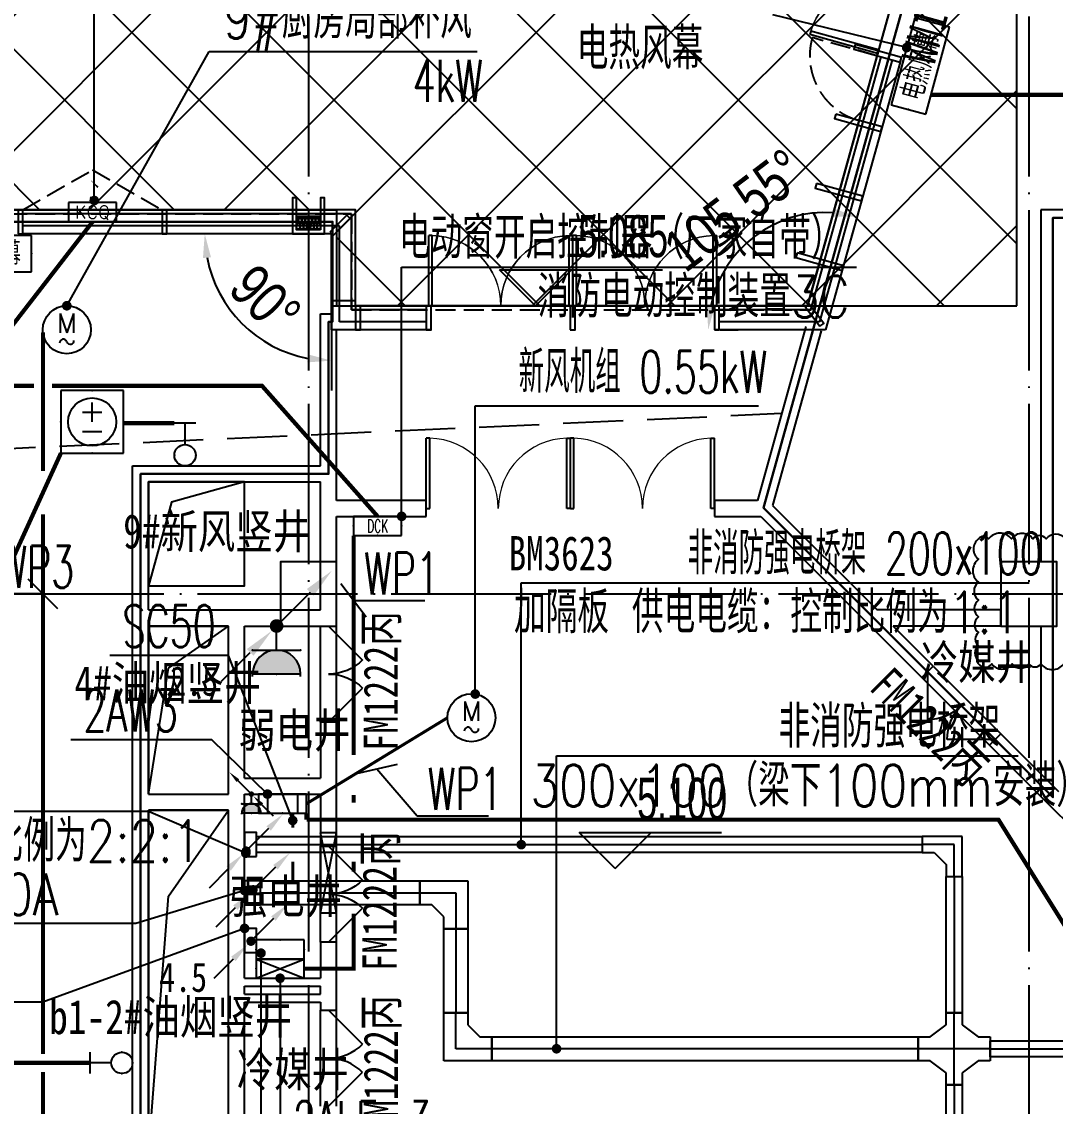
# Model space of a CAD drawing. Extents: x -233336 to 840473, y -28113 to 330904.
# Drawn here: x 82815 to 95729, y 99400 to 112949 of the extents above; entities that cross this region are included whole.
import ezdxf
from ezdxf.enums import TextEntityAlignment as Align
from ezdxf.xclip import XClip

# ---------------------------------------------------------------- set-up
doc = ezdxf.new("R2010")
doc.units = 0
doc.header["$LTSCALE"] = 1000
doc.header["$XCLIPFRAME"] = 2
for name, pattern in [('104-14# 核心筒$0$DOTE', [2.42, 2, -0.2, 0.02, -0.2]), ('14#楼幕墙$0$DASH', [0.35, 0.25, -0.1]), ('DASH', [0.35, 0.25, -0.1]), ('X-104 14#平面$0$$0$DASH', [0.35, 0.25, -0.1]), ('X-104 14#平面$0$109 3#平面$0$DASH', [0.35, 0.25, -0.1])]:
    doc.linetypes.add(name, pattern=pattern)
doc.layers.get('0').update_dxf_attribs({"linetype": 'CONTINUOUS'})
doc.layers.get('Defpoints').update_dxf_attribs({"linetype": 'CONTINUOUS'})
for name, color, linetype in [('104-14# 核心筒$0$A_AXIS-轴线', 8, '104-14# 核心筒$0$DOTE'), ('104-14# 核心筒$0$A_STR-砌块墙', 7, 'CONTINUOUS'), ('104-14# 核心筒$0$A_STR-砼柱', 8, 'CONTINUOUS'), ('14#楼幕墙$0$02-TEXT_门窗', 9, 'CONTINUOUS'), ('14#楼幕墙$0$A-C_玻璃幕墙', 8, 'CONTINUOUS'), ('14#楼幕墙$0$A-C_窗', 8, 'CONTINUOUS'), ('14#楼幕墙$0$A-C_门', 8, 'CONTINUOUS'), ('CABLETRAY', 130, 'CONTINUOUS'), ('CABLETRAY_DIM', 80, 'CONTINUOUS'), ('CABLETRAY_DOTE', 160, 'CONTINUOUS'), ('DIM-动力', 80, 'CONTINUOUS'), ('DIM-插座', 80, 'CONTINUOUS'), ('DIM-箱柜', 80, 'CONTINUOUS'), ('EQUIP-动力', 80, 'CONTINUOUS'), ('EQUIP-插座', 80, 'CONTINUOUS'), ('EQUIP-照明', 80, 'CONTINUOUS'), ('EQUIP-箱柜', 80, 'CONTINUOUS'), ('LWIRE', 80, 'CONTINUOUS'), ('TEL_LEAD', 80, 'CONTINUOUS'), ('WIRE-动力', 50, 'CONTINUOUS'), ('WIRE-动力控制', 160, 'DASH'), ('WIRE-插座', 160, 'CONTINUOUS'), ('X-104 14#平面$0$01-标注_尺寸', 8, 'CONTINUOUS'), ('X-104 14#平面$0$01-标注_标高', 8, 'CONTINUOUS'), ('X-104 14#平面$0$02-TEXT_标注', 9, 'CONTINUOUS'), ('X-104 14#平面$0$02-TEXT_门窗', 9, 'CONTINUOUS'), ('X-104 14#平面$0$A-C_玻璃幕墙', 8, 'CONTINUOUS'), ('X-104 14#平面$0$A-C_门', 8, 'CONTINUOUS'), ('X-104 14#平面$0$A-SUR_吊顶', 8, 'CONTINUOUS'), ('X-104 14#平面$0$A-TECH_电气', 8, 'CONTINUOUS'), ('X-104 14#平面$0$A-TECH_结构', 8, 'CONTINUOUS'), ('X-104 14#平面$0$A_STR-砌块墙', 7, 'CONTINUOUS'), ('X-104 14#平面$0$DOOR_FIRE', 8, 'CONTINUOUS'), ('X-104 14#平面$0$DOOR_FIRE_TEXT', 7, 'CONTINUOUS'), ('X-104 14#平面$0$DUCT-新风管立管', 3, 'CONTINUOUS'), ('X-104 14#平面$0$DUCT-新风管端线', 2, 'CONTINUOUS')]:
    doc.layers.add(name, color=color, linetype=linetype)
for name, color, linetype, plot in [('104-14# 核心筒$0$DIM_MODI', 6, 'CONTINUOUS', False), ('X-104 14#平面$0$04-不打印_辅助线', 8, 'CONTINUOUS', False), ('X-104 14#平面$0$降板', 8, 'CONTINUOUS', False)]:
    doc.layers.add(name, color=color, linetype=linetype, plot=plot)
doc.layers.add('X-104 14#平面$0$000套内', color=8, linetype='CONTINUOUS', lineweight=30)
doc.styles.add('14#楼幕墙$0$_TCH_WINDOW', font='STXIHEI.TTF', dxfattribs={"width": 0.75})
doc.styles.add('_TCH_DIM', font='ROMANS2', dxfattribs={"width": 0.8, "bigfont": 'HZDF2'})
doc.styles.add('_TCH_LABEL', font='COMPLEX', dxfattribs={"bigfont": 'GBCBIG'})
doc.styles.add('_TEL_DIM', font='ROMANS2', dxfattribs={"width": 0.8, "height": 3.5, "bigfont": 'HZDF2'})
doc.styles.get("Standard").update_dxf_attribs({"font": 'GBENOR', "bigfont": 'GBCBIG'})
doc.styles.add('X-104 14#平面$0$_TCH_DIM', font='ros.shx', dxfattribs={"width": 0.8, "bigfont": 'jd.shx'})
doc.styles.add('X-104 14#平面$0$_TCH_DIM_T3', font='ros.shx', dxfattribs={"width": 0.8, "bigfont": 'jd.shx'})
doc.styles.add('X-104 14#平面$0$_TCH_SPACE', font='STXIHEI.TTF', dxfattribs={"width": 0.8, "height": 5})
doc.styles.add('X-104 14#平面$0$_TCH_WINDOW', font='STXIHEI.TTF', dxfattribs={"width": 0.75, "height": 3.5})
doc.styles.add('X-104 14#平面$0$Standard', font='STXIHEI.TTF', dxfattribs={"width": 0.8})
doc.dimstyles.new('X-104 14#平面$0$_TCH_ARROW&&150', dxfattribs={"dimtxt": 525, "dimasz": 300, "dimexe": 375, "dimexo": 450, "dimgap": 150, "dimtad": 1, "dimdec": 0, "dimzin": 0, "dimdsep": 46, "dimtxsty": 'X-104 14#平面$0$_TCH_DIM_T3', "dimcen": 0.09, "dimclrt": 7, "dimazin": 2, "dimtfac": 1, "dimtdec": 0, "dimtix": 1, "dimtmove": 2, "dimatfit": 3, "dimfxl": 0, "dimtolj": 1, "dimtzin": 0, "dimarcsym": 0})

# ---------------------------------------------------------------- blocks, each defined once
blk = doc.blocks.new('$equip$00001428')
for p, q in [((0.75, 0.6), (-0.75, 0.6)), ((-0.75, 0.6), (-0.75, 0)), ((-0.469, 0.6), (-0.469, 0)), ((0.469, 0.6), (0.469, 0)), ((0.75, 0), (0.75, 0.6)), ((-0.75, 0), (0.75, 0))]:
    blk.add_line(p, q)
for p in [(0, 0.6), (-0.75, 0.3), (0, 0), (0.75, 0.3)]:
    blk.add_point(p)
at = {"style": '_TCH_LABEL', "flags": 9}
blk.add_attdef('A', (0, 0), '', height=0.00002, dxfattribs=at)
blk = doc.blocks.new('$equip$00001424')
for p, q in [((-0.75, 0), (0.75, 0.6)), ((-0.75, 0.6), (0.75, 0)), ((0.75, 0.6), (-0.75, 0.6)), ((-0.75, 0.6), (-0.75, 0)), ((0.75, 0), (0.75, 0.6)), ((-0.75, 0), (0.75, 0))]:
    blk.add_line(p, q)
for p in [(0, 0.6), (-0.75, 0.3), (0, 0), (0.75, 0.3)]:
    blk.add_point(p)
at = {"style": '_TCH_LABEL', "flags": 9}
blk.add_attdef('A', (0, 0), '', height=0.00002, dxfattribs=at)
blk = doc.blocks.new('$equip$00001413')
for p, q in [((0.75, 0.6), (-0.75, 0.6)), ((-0.75, 0.6), (-0.75, 0)), ((0.75, 0), (0.75, 0.6)), ((-0.75, 0), (0.75, 0))]:
    blk.add_line(p, q)
for p in [(0, 0.6), (-0.75, 0.3), (0, 0), (0.75, 0.3)]:
    blk.add_point(p)
at = {"style": '_TCH_LABEL', "flags": 9}
blk.add_attdef('A', (0, 0), '', height=0.00002, dxfattribs=at)
blk = doc.blocks.new('$TelecSys$00000081')
for p, q in [((0.104, 0.104), (0.104, 0.104)), ((-0.104, -0.104), (-0.104, -0.104)), ((-1.15, -1.15), (-0.55, -0.55))]:
    blk.add_line(p, q)
at = {"const_width": 0.142}
blk.add_lwpolyline([(0.071, 0, 1), (-0.071, 0, 1)], format="xyb", close=True, dxfattribs=at)
blk.add_solid([(-0.62, -0.48), (-0.48, -0.62), (-0.1, -0.1)])
at = {"width": 0.8, "flags": 9}
blk.add_attdef('A', (0, 0), '', height=0.00002, rotation=180, dxfattribs=at)
blk = doc.blocks.new('$TelecSys$00000079')
for p, q in [((0.7, 0.7), (0, 0)), ((0.104, 0.104), (0.104, 0.104)), ((-0.104, -0.104), (-0.104, -0.104))]:
    blk.add_line(p, q)
at = {"const_width": 0.142}
blk.add_lwpolyline([(-0.071, 0, 1), (0.071, 0, 1)], format="xyb", close=True, dxfattribs=at)
blk.add_solid([(0.63, 0.77), (0.77, 0.63), (1.15, 1.15)])
at = {"width": 0.8, "flags": 9}
blk.add_attdef('A', (0, 0), '', height=0.00002, dxfattribs=at)
blk = doc.blocks.new('$equip$00001811')
blk.add_circle((0, 0), 0.5)
for centre, radius, start, end in [((-0.073, -0.273), 0.0768, 17.2272, 184.2164), ((0.073, -0.227), 0.0769, 197.2591, 5.1179)]:
    blk.add_arc(centre, radius, start, end)
at = {"color": 7, "style": '_TEL_DIM'}
blk.add_attdef('$TEXT$', text='', height=0.4, dxfattribs=at).set_placement((0.001, 0.137), align=Align.MIDDLE_CENTER)
at = {"color": 7, "style": '_TEL_DIM', "flags": 1}
blk.add_attdef('A', text='', height=0.00002, dxfattribs=at).set_placement((0, 0), align=Align.MIDDLE_CENTER)
blk = doc.blocks.new('$equip$00001816')
for p, q in [((0.75, 0.6), (-0.75, 0.6)), ((-0.75, 0.6), (-0.75, 0)), ((0.75, 0), (0.75, 0.6)), ((-0.75, 0), (0.75, 0))]:
    blk.add_line(p, q)
for p in [(0, 0.6), (-0.75, 0.3), (0.75, 0.3), (0, 0)]:
    blk.add_point(p)
at = {"color": 7, "style": '_TEL_DIM'}
blk.add_attdef('$TEXT$', text='', height=0.4, dxfattribs=at).set_placement((0, 0.3), align=Align.MIDDLE_CENTER)
at = {"color": 7, "style": '_TEL_DIM', "flags": 1}
blk.add_attdef('A', text='', height=0.00002, dxfattribs=at).set_placement((0, 0), align=Align.MIDDLE_CENTER)
blk = doc.blocks.new('14#楼幕墙$0$A$C103B1A8E')
blk.add_lwpolyline([(0, 0), (60, 0), (60, 600), (0, 600)], close=True)
blk = doc.blocks.new('14#楼幕墙$0$A$C678332E3')
blk.add_lwpolyline([(0, 0), (60, 0), (60, 300), (0, 300)], close=True)
blk = doc.blocks.new('14#楼幕墙$0$$LinePat$岩棉板')
at = {"color": 0}
for p, q in [((0, -17), (12, -67)), ((12, -67), (24, -17))]:
    blk.add_line(p, q, dxfattribs=at)
for centre, start, end in [((12, -17), 0, 180), ((0, -67), 270, 0), ((24, -67), 180, 270)]:
    blk.add_arc(centre, 12, start, end, dxfattribs=at)
at = {"layer": 'Defpoints'}
blk.add_point((0, 0.1), dxfattribs=at)
at = {"layer": 'Defpoints', "color": 0}
blk.add_point((24, -84), dxfattribs=at)
blk = doc.blocks.new('*U155')
blk.add_lwpolyline([(300, 0), (0, 0), (0, 150), (300, 150)], close=True)
at = {"color": 8, "xscale": -1.785714284225998, "yscale": 1.782568518697715, "zscale": 1.782568518697715, "rotation": 180}
for p in [(0, 0), (43, 0), (86, 0), (129, 0), (171, 0), (214, 0), (257, 0)]:
    blk.add_blockref('14#楼幕墙$0$$LinePat$岩棉板', p, dxfattribs=at)
blk = doc.blocks.new('14#楼幕墙$0$A$C07E80D9E')
blk.add_lwpolyline([(-350, -50), (-50, -50), (-50, -450), (0, -450), (0, 0), (-400, 0), (-400, -450), (-350, -450)], close=True)
for points in [[(-50, -200), (-350, -200)], [(-50, -220), (-350, -220)]]:
    blk.add_lwpolyline(points)
at = {"layer": '14#楼幕墙$0$A-C_玻璃幕墙', "rotation": 180}
blk.add_blockref('*U155', (-50, -50), dxfattribs=at)
blk = doc.blocks.new('14#楼幕墙$0$A$C09283E46')
for name, p, rotation in [('14#楼幕墙$0$A$C103B1A8E', (53726, 22450), 251.9518973648937), ('14#楼幕墙$0$A$C103B1A8E', (53447, 21594), 251.9518973648937), ('14#楼幕墙$0$A$C678332E3', (43175, 20546), 357.5000000000006), ('14#楼幕墙$0$A$C678332E3', (44973, 20467), 357.5000000000006), ('14#楼幕墙$0$A$C07E80D9E', (46602, 20396), 177.5000000000001), ('14#楼幕墙$0$A$C103B1A8E', (53168, 20738), 251.9518973648937), ('14#楼幕墙$0$A$C678332E3', (47068, 20397), 312.5000000000355), ('14#楼幕墙$0$A$C103B1A8E', (52889, 19882), 251.9518973648937), ('14#楼幕墙$0$A$C678332E3', (47052, 19536), 267.5000000000006), ('14#楼幕墙$0$A$C678332E3', (47336, 19163), 357.5000000000006), ('14#楼幕墙$0$A$C678332E3', (48218, 19124), 357.5000000000006), ('14#楼幕墙$0$A$C678332E3', (50016, 19046), 357.5000000000006), ('14#楼幕墙$0$A$C678332E3', (51815, 18967), 357.5000000000006), ('14#楼幕墙$0$A$C678332E3', (53134, 18953), 34.72594868254207)]:
    blk.add_blockref(name, p, dxfattribs=dict(rotation=rotation))
blk = doc.blocks.new('14#楼幕墙$0$A$C22714246')
at = {"linetype": '14#楼幕墙$0$DASH'}
blk.add_lwpolyline([(1740, 497), (870, 0), (0, 497)], dxfattribs=at)
at = {"layer": '14#楼幕墙$0$A-C_玻璃幕墙', "color": 1}
blk.add_lwpolyline([(899, 122, 0, 25, 0), (802, 217, 0, 0, 0), (900, 340, 25, 0, 0), (796, 422, 0, 0, 0)], format="xyseb", dxfattribs=at)
blk = doc.blocks.new('14#楼幕墙$0$A$C2CD63A88')
at = {"linetype": '14#楼幕墙$0$DASH'}
blk.add_lwpolyline([(0, 670), (0, -170)], dxfattribs=at)
blk.add_arc((0, 670), 840, 270, 0, dxfattribs=at)
blk = doc.blocks.new('14#楼幕墙$0$$DorLib2D$00000002')
for p, q in [((-0.5, 0), (-0.5, 0.4875)), ((-0.475, 0.4875), (-0.5, 0.4875)), ((-0.475, 0), (-0.475, 0.4875)), ((0.475, 0), (0.475, 0.4875)), ((0.475, 0.4875), (0.5, 0.4875)), ((0.5, 0), (0.5, 0.4875)), ((-0.5, 0), (-0.475, 0)), ((0.5, 0), (0.475, 0))]:
    blk.add_line(p, q)
at = {"lineweight": 13}
for centre, start, end in [((-0.4875, 0), 0, 88.53072), ((0.4875, 0), 91.46928, 180)]:
    blk.add_arc(centre, 0.4875, start, end, dxfattribs=at)
blk = doc.blocks.new('14#楼幕墙')
at = {"layer": '14#楼幕墙$0$A-C_玻璃幕墙'}
for p, q in [((99427, 133825), (92631, 109400)), ((93549, 112511), (92669, 109350)), ((93693, 112471), (92783, 109200)), ((93789, 112444), (92859, 109100)), ((86987, 110600), (8392, 110600)), ((86987, 109400), (86987, 110600)), ((86937, 110550), (82830, 110550)), ((86937, 109350), (86937, 110550)), ((86787, 110400), (82830, 110400)), ((86687, 110300), (82830, 110300)), ((86687, 109100), (86687, 110300)), ((86787, 109200), (86787, 110400)), ((87870, 109350), (86937, 109350)), ((92631, 109400), (86987, 109400)), ((92669, 109350), (91530, 109350)), ((87930, 109100), (86687, 109100)), ((87870, 109200), (86787, 109200)), ((92859, 109100), (91470, 109100)), ((92783, 109200), (91530, 109200))]:
    blk.add_line(p, q, dxfattribs=at)
at = {"layer": '14#楼幕墙$0$A-C_玻璃幕墙', "rotation": 2.499999999999448}
blk.add_blockref('14#楼幕墙$0$A$C09283E46', (40532, 87891), dxfattribs=at)
at = {"layer": '14#楼幕墙$0$A-C_窗'}
for name, p, rotation in [('14#楼幕墙$0$A$C2CD63A88', (92856, 112704), 254.4518973650889), ('14#楼幕墙$0$A$C22714246', (84570, 111097), 180)]:
    blk.add_blockref(name, p, dxfattribs=dict(at, rotation=rotation))
at = {"layer": '14#楼幕墙$0$A-C_门'}
ref = blk.add_blockref('14#楼幕墙$0$$DorLib2D$00000002', (93750, 113420), dxfattribs=dict(at, xscale=-1800, yscale=1800, zscale=100, rotation=74.45189736486257))
ref.add_attrib('A', 'WM1830', (94217, 112394), dxfattribs={"layer": '14#楼幕墙$0$02-TEXT_门窗', "height": 428.1, "rotation": 74.4519, "style": '14#楼幕墙$0$_TCH_WINDOW', "width": 0.75})
at = {"layer": '14#楼幕墙$0$A-C_门', "xscale": -1800, "yscale": 1800, "zscale": 100}
for p in [(88800, 109400), (90600, 109400)]:
    blk.add_blockref('14#楼幕墙$0$$DorLib2D$00000002', p, dxfattribs=at)
blk = doc.blocks.new('_FZHK')
blk.add_lwpolyline([(-0.5, -0.5), (0.5, -0.5), (0.5, 0.5), (-0.5, 0.5)], close=True)
blk = doc.blocks.new('104-14# 核心筒')
at = {"layer": '104-14# 核心筒$0$A_AXIS-轴线'}
for p, q in [((86400, 139633.6), (86400, 80554.9)), ((95400, 139633.6), (95400, 80554.9)), ((-9370.1, 105800), (120259.9, 105800))]:
    blk.add_line(p, q, dxfattribs=at)
at = {"layer": '104-14# 核心筒$0$A_STR-砌块墙'}
for p, q in [((95550, 110600), (95550, 109650)), ((99450, 110600), (95550, 110600)), ((95550, 109650), (95550, 106200)), ((95550, 105400), (95550, 103268.8)), ((95550, 103268.8), (97418.8, 101400))]:
    blk.add_line(p, q, dxfattribs=at)
at = {"layer": '104-14# 核心筒$0$DIM_MODI'}
blk.add_lwpolyline([(95855.7, 106487.9, 0.5), (95615.7, 106487.9, 0.5), (95450.7, 106487.9, 0.5), (95180.7, 106487.9, 0.5), (94895.7, 106487.9, 0.5), (94769.9, 106487.9, 0.5), (94769.9, 106232.9, 0.5), (94769.9, 105947.9, 0.5), (94769.9, 105722.9, 0.5), (94769.9, 105512.9, 0.5), (94769.9, 105317.9, 0.5), (94769.9, 105152.9, 0.5), (94769.9, 104972.9, 0.5), (94769.9, 104926.3, 0.5), (94934.9, 104926.3, 0.5), (95189.9, 104926.3, 0.5), (95399.9, 104926.3, 0.5), (95549.9, 104926.3, 0.5), (95834.9, 104926.3, 0.5)], format="xyb", dxfattribs=at)
at = {"layer": '104-14# 核心筒$0$A_STR-砼柱', "xscale": 700, "yscale": 800, "zscale": 800}
for p in [(86400, 105800), (95400, 105800)]:
    blk.add_blockref('_FZHK', p, dxfattribs=at)
blk = doc.blocks.new('*U100')
blk.add_lwpolyline([(200, 0), (200, 1000), (0, 1000), (0, 0), (200, 0), (0, 1000), (0, 0), (200, 1000)])
blk = doc.blocks.new('X-104 14#平面$0$dd')
at = {"layer": 'X-104 14#平面$0$A-TECH_电气'}
blk.add_blockref('*U100', (86613, -197284), dxfattribs=at)
blk = doc.blocks.new('X-104 14#平面$0$$DorLib2D$00000002')
for p, q in [((-0.5, 0), (-0.5, 0.4875)), ((-0.475, 0.4875), (-0.5, 0.4875)), ((-0.475, 0), (-0.475, 0.4875)), ((0.475, 0), (0.475, 0.4875)), ((0.475, 0.4875), (0.5, 0.4875)), ((0.5, 0), (0.5, 0.4875)), ((-0.5, 0), (-0.475, 0)), ((0.5, 0), (0.475, 0))]:
    blk.add_line(p, q)
at = {"lineweight": 13}
for centre, start, end in [((-0.4875, 0), 0, 88.53072), ((0.4875, 0), 91.46928, 180)]:
    blk.add_arc(centre, 0.4875, start, end, dxfattribs=at)
blk = doc.blocks.new('X-104 14#平面$0$$DorLib2D$00000116')
at = {"color": 0}
for p, q in [((-0.5, 0), (-0.146, 0.354)), ((0.5, 0), (0.146, 0.354))]:
    blk.add_line(p, q, dxfattribs=at)
for centre, start, end in [((-0.5, 0), 0, 45), ((0.5, 0), 135, 180)]:
    blk.add_arc(centre, 0.5, start, end, dxfattribs=at)
blk = doc.blocks.new('*D210')
at = {"layer": 'Defpoints', "color": 0}
for p in [(86414, 110300), (86687, 110300), (86687, 110027), (85314, 109507)]:
    blk.add_point(p, dxfattribs=at)
at = {"layer": 'X-104 14#平面$0$01-标注_尺寸', "color": 0, "lineweight": -2}
for p, q in [((85964, 110300), (84727, 110300)), ((86687, 109577), (86687, 108340))]:
    blk.add_line(p, q, dxfattribs=at)
blk.add_arc((86687, 110300), 1585, 190.8587, 259.1413, dxfattribs=at)
at = {"layer": 'X-104 14#平面$0$01-标注_尺寸', "color": 0}
for points in [[(85080, 109997), (85180, 110006), (85102, 110300)], [(86393, 108793), (86384, 108693), (86687, 108715)]]:
    blk.add_solid(points, dxfattribs=at)
at = {"layer": 'X-104 14#平面$0$01-标注_尺寸', "color": 7, "insert": (85858, 109471), "char_height": 525, "attachment_point": 5, "rotation": 315, "style": 'X-104 14#平面$0$_TCH_DIM_T3'}
blk.add_mtext('\\A1;90%%d', dxfattribs=at)
blk = doc.blocks.new('*D211')
at = {"layer": 'Defpoints', "color": 0}
for p in [(93332, 110801), (92367, 110480), (91093, 109100), (92859, 109100)]:
    blk.add_point(p, dxfattribs=at)
at = {"layer": 'X-104 14#平面$0$01-标注_尺寸', "color": 0, "lineweight": -2}
for p, q in [((93212, 110368), (93151, 110151)), ((91543, 109100), (91768, 109100))]:
    blk.add_line(p, q, dxfattribs=at)
blk.add_arc((92859, 109100), 1466, 86.2001, 168.2518, dxfattribs=at)
at = {"layer": 'X-104 14#平面$0$01-标注_尺寸', "color": 0}
for points in [[(92965, 110612), (92948, 110513), (93252, 110512)], [(91474, 109393), (91374, 109404), (91393, 109100)]]:
    blk.add_solid(points, dxfattribs=at)
at = {"layer": 'X-104 14#平面$0$01-标注_尺寸', "color": 7, "insert": (91723, 110595), "char_height": 525, "attachment_point": 5, "rotation": 37.2259, "style": 'X-104 14#平面$0$_TCH_DIM_T3'}
blk.add_mtext('\\A1;105.55%%d', dxfattribs=at)
blk = doc.blocks.new('$equip$00001344')
for p, q in [((0.65, 0.65), (-0.65, 0.65)), ((-0.65, 0.65), (-0.65, -0.65)), ((0.65, -0.65), (0.65, 0.65)), ((0, 0), (0, 0.4)), ((-0.2, 0.2), (0.2, 0.2)), ((-0.2, -0.2), (0.2, -0.2)), ((-0.65, -0.65), (0.65, -0.65))]:
    blk.add_line(p, q)
blk.add_circle((0, 0), 0.5)
for p in [(0, 0.65), (-0.65, 0), (0.65, 0), (0, -0.65)]:
    blk.add_point(p)
at = {"flags": 9}
blk.add_attdef('A', (0, 0), '', height=0.00002, dxfattribs=at)
blk = doc.blocks.new('$equip$00002672')
for p, q in [((0.222, 0.889), (-0.222, 0.889)), ((0, 0.444), (0, 0.889))]:
    blk.add_line(p, q)
blk.add_circle((0, 0.222), 0.222)
for p in [(0, 0.889), (-0.222, 0.222), (0, 0), (0.222, 0.222)]:
    blk.add_point(p)
at = {"color": 7, "style": '_TEL_DIM', "flags": 1}
for tag in ['A', 'REMARK']:
    blk.add_attdef(tag, text='', height=0.00002, dxfattribs=at).set_placement((0, 0), align=Align.MIDDLE_CENTER)
blk = doc.blocks.new('$equip$00001237')
for p, q in [((-0.5, 1.05), (-0.5, 1)), ((-0.5, 1), (0.5, 1)), ((0.5, 1.05), (0.5, 1)), ((0.5, 0.5), (-0.5, 0.5)), ((0, 0.5), (0, 0))]:
    blk.add_line(p, q)
blk.add_arc((0, 1), 0.5, 180, 0)
for p in [(0, 1), (-0.5, 0.5), (0.5, 0.5), (0, 0)]:
    blk.add_point(p)
for points in [[(0.433, 0.75), (-0.433, 0.75), (0.5, 1), (-0.5, 1)], [(0.25, 0.567), (-0.25, 0.567), (0.433, 0.75), (-0.433, 0.75)], [(0, 0.5), (0, 0.5), (0.25, 0.567), (-0.25, 0.567)]]:
    blk.add_solid(points)
at = {"flags": 9}
blk.add_attdef('A', (0, 0), '', height=0.00002, dxfattribs=at)
blk = doc.blocks.new('X-104 14#平面')
at = {"layer": 'X-104 14#平面$0$降板'}
h = blk.add_hatch(dxfattribs=at)
h.set_pattern_fill('ANSI37', color=256, scale=750)
h.set_pattern_definition([(45, (0, 0), (-841.899, 841.899), []), (135, (0, 0), (-841.899, -841.899), [])])
h.paths.add_polyline_path([(95250, 109400), (95250, 114400), (95050, 114400), (95050, 115200), (95303.7, 115200), (96797.3, 120568.3), (96604.6, 120621.9), (96819.1, 121392.6), (85624.2, 124507.3), (87140.3, 129956.4), (83582.3, 130946.3), (66456.4, 115400), (609.3, 115400), (8.3, 112572.3), (4215, 111678.1), (1409.8, 98484.1), (6940.3, 97308.6), (8660.2, 105400), (8599.7, 105400), (8599.7, 106200), (14200, 106200), (14200, 110600), (86750, 110600), (86750, 109400)])
at = {"layer": 'X-104 14#平面$0$000套内'}
blk.add_lwpolyline([(115950, 101100), (117513.1, 101081.9), (120578.2, 127784.4), (99531.2, 133640.3), (92084.5, 106875.7), (95700, 103260.2), (95700, 110500), (98900, 110500), (98900, 110500), (110900, 110500), (110900, 111900), (115950, 111900)], close=True, dxfattribs=at)
blk.add_lwpolyline([(108986.5, 84823.7), (83829.7, 86604), (77400, 86272.2), (77400, 110450), (86700, 110450), (86700, 109200), (86650, 109200), (86650, 107300), (84300, 107300), (84300, 96900), (92650, 96900), (92650, 97050), (109900, 97050)], dxfattribs=at)
at = {"layer": 'X-104 14#平面$0$01-标注_标高'}
for p, q in [((89235.2, 109400), (88785.2, 109850)), ((88785.2, 109850), (90820.1, 109850)), ((89235.2, 109400), (89685.2, 109850)), ((90230.3, 102371.6), (89780.3, 102821.6)), ((89780.3, 102821.6), (91557, 102821.6)), ((90230.3, 102371.6), (90680.3, 102821.6))]:
    blk.add_line(p, q, dxfattribs=at)
at = {"layer": 'X-104 14#平面$0$04-不打印_辅助线'}
blk.add_lwpolyline([(95250, 109400), (95250, 114400), (95050, 114400), (95050, 115200), (95303.7, 115200), (96797.3, 120568.3), (96604.6, 120621.9), (96819.1, 121392.6), (85624.2, 124507.3), (87140.3, 129956.4), (83582.3, 130946.3), (66456.4, 115400), (609.3, 115400), (8.3, 112572.3), (4215, 111678.1), (1409.8, 98484.1), (6940.3, 97308.6), (8660.2, 105400), (8599.7, 105400), (8599.7, 106200), (14200, 106200), (14200, 110600), (86750, 110600), (86750, 109400)], close=True, dxfattribs=at)
at = {"layer": 'X-104 14#平面$0$A-C_玻璃幕墙'}
blk.add_lwpolyline([(109062.3, 84667.9), (119297.3, 99814.5), (117562.9, 100200.5), (120741.8, 127894.6), (99426.9, 133825), (92631.2, 109400), (86987.2, 109400), (86987.2, 110600), (8392.2, 110600), (5688.7, 97881.2), (-2733.6, 99671.4), (-6009.8, 84258.3), (40178.1, 86274.9), (39845.1, 84183.6), (83845.6, 86452.5)], close=True, dxfattribs=at)
at = {"layer": 'X-104 14#平面$0$A-SUR_吊顶', "linetype": 'X-104 14#平面$0$109 3#平面$0$DASH', "ltscale": 3}
blk.add_lwpolyline([(82466.9, 86681.8), (83499.8, 89365.9), (52926.6, 88084.7), (53491, 90739.8), (17309.3, 90108.2), (22065.4, 106694.6), (62738.3, 107720), (62307.5, 106691.2), (92309.4, 108057.1)], dxfattribs=at)
at = {"layer": 'X-104 14#平面$0$A-TECH_结构', "linetype": 'X-104 14#平面$0$$0$DASH'}
blk.add_lwpolyline([(1461.8, 98728.5), (5727.2, 97821.9), (8432.6, 110550), (86937.2, 110550), (86937.2, 109350), (92677.4, 109350)], dxfattribs=at)
at = {"layer": 'X-104 14#平面$0$A_STR-砌块墙'}
for p, q in [((86550, 109300), (86687.2, 109300)), ((86550, 107400), (86550, 109300)), ((86750, 109100), (86687.2, 109100)), ((86750, 107300), (86750, 109100)), ((92610.8, 109140.2), (92006.9, 106969.5)), ((92803.5, 109086.6), (92196.5, 106905.1)), ((84200, 107400), (86550, 107400)), ((84200, 105500), (84200, 107400)), ((84400, 107200), (86550, 107200)), ((84400, 105600), (84400, 107200)), ((86550, 106869.5), (86550, 107200)), ((86750, 106969.5), (86750, 107300)), ((87870.2, 106969.5), (86750, 106969.5)), ((87870.2, 106769.5), (87870.2, 106969.5)), ((92006.9, 106969.5), (91470.2, 106969.5)), ((91470.2, 106969.5), (91470.2, 106769.5)), ((92196.5, 106905.1), (93501.6, 105600)), ((86550, 105600), (86550, 106869.5)), ((86750, 106769.5), (87870.2, 106769.5)), ((86750, 105500), (86750, 106769.5)), ((91470.2, 106769.5), (92049.2, 106769.5)), ((92049.2, 106769.5), (93398.3, 105420.5)), ((84400, 105600), (85500, 105600)), ((85500, 105600), (86550, 105600)), ((95050, 105600), (93501.6, 105600)), ((95050, 105400), (95050, 105600)), ((84200, 103200), (84200, 105500)), ((86750, 105400), (86750, 105500)), ((93398.3, 105420.5), (94060.1, 104758.7)), ((84400, 105400), (85400, 105400)), ((84400, 103300), (84400, 105400)), ((85400, 103400), (85400, 105400)), ((85600, 105400), (86550, 105400)), ((85600, 103500), (85600, 105400)), ((86550, 105400), (86750, 105400)), ((95050, 105400), (93701.6, 105400)), ((94201.5, 104900.1), (93701.6, 105400)), ((94060.1, 104758.7), (94201.5, 104900.1)), ((86750, 104200), (86550, 104200)), ((86550, 104200), (86550, 103500)), ((86750, 103400), (86750, 104200)), ((95050.1, 104051.5), (94908.7, 103910.1)), ((95774.2, 103327.4), (95050.1, 104051.5)), ((94908.7, 103910.1), (95632.8, 103186)), ((85400, 103300), (85400, 103400)), ((85600, 103500), (86550, 103500)), ((86750, 102650), (86750, 103400)), ((84400, 103300), (85400, 103300)), ((85600, 103200), (85600, 103300)), ((85600, 103300), (86550, 103300)), ((86550, 103300), (86550, 102650)), ((84200, 98700), (84200, 103200)), ((85600, 101000), (85600, 103200)), ((84400, 103100), (85400, 103100)), ((84400, 98800), (84400, 103100)), ((85400, 100900), (85400, 103100)), ((86550, 102650), (86750, 102650)), ((86750, 101450), (86550, 101450)), ((86550, 101450), (86550, 101000)), ((86750, 100900), (86750, 101450)), ((85600, 101000), (86550, 101000)), ((85400, 100800), (85400, 100900)), ((85600, 100900), (86550, 100900)), ((85600, 100800), (85600, 100900)), ((86550, 100800), (86550, 100900)), ((86750, 100800), (86750, 100900)), ((85400, 98800), (85400, 100800)), ((85600, 100800), (86550, 100800)), ((85600, 100700), (86550, 100700)), ((85600, 98800), (85600, 100700)), ((86550, 100700), (86550, 100600)), ((86750, 100600), (86750, 100800)), ((86550, 100600), (86750, 100600))]:
    blk.add_line(p, q, dxfattribs=at)
at = {"layer": 'X-104 14#平面$0$DOOR_FIRE'}
for p, q in [((86550, 104200), (86550, 105400)), ((86750, 104200), (86750, 105400)), ((94201.5, 104900.1), (95050.1, 104051.5)), ((94060.1, 104758.7), (94908.7, 103910.1)), ((86550, 101450), (86550, 102650)), ((86750, 101450), (86750, 102650)), ((86550, 99400), (86550, 100600)), ((86750, 99400), (86750, 100600))]:
    blk.add_line(p, q, dxfattribs=at)
at = {"layer": 'X-104 14#平面$0$DUCT-新风管立管'}
for p, q in [((85400, 105400), (84400, 105400)), ((84400, 105400), (84400, 103300)), ((85400, 103300), (85400, 105400)), ((84400, 103300), (85400, 103300)), ((85400, 103100), (84400, 103100)), ((84400, 103100), (84400, 98800)), ((85400, 98800), (85400, 103100))]:
    blk.add_line(p, q, dxfattribs=at)
blk.add_lwpolyline([(85600, 107200), (84400, 107200), (84400, 105900), (85600, 105900), (85600, 107200), (84688.1, 106949), (84400, 105900)], dxfattribs=at)
at = {"layer": 'X-104 14#平面$0$DUCT-新风管端线'}
for p, q in [((84650, 104875), (85400, 105400)), ((84400, 103300), (84650, 104875)), ((84650, 102025), (85400, 103100)), ((84400, 98800), (84650, 102025))]:
    blk.add_line(p, q, dxfattribs=at)
ref = blk.add_blockref('104-14# 核心筒', (0, 0))
XClip(ref).set_block_clipping_path([(-38664.3623821461, -25500), (139216.5485069363, 330900)])
for name, p in [('X-104 14#平面$0$dd', (-62.7, 299100)), ('14#楼幕墙', (0, 0))]:
    blk.add_blockref(name, p)
at = {"layer": 'X-104 14#平面$0$A-C_门', "xscale": 1800, "yscale": 1800}
for p, zscale, rotation in [((93749.7, 113420.1), 100, 74.45189736508738), ((88770.2, 106869.5), 200, 359.9999999999999), ((90570.2, 106869.5), 200, 359.9999999999999)]:
    blk.add_blockref('X-104 14#平面$0$$DorLib2D$00000002', p, dxfattribs=dict(at, zscale=zscale, rotation=rotation))
at = {"layer": 'X-104 14#平面$0$A-C_门', "xscale": 1800, "yscale": 1800, "zscale": 100}
for p in [(88800.2, 109400), (90600.2, 109400)]:
    blk.add_blockref('X-104 14#平面$0$$DorLib2D$00000002', p, dxfattribs=at)
at = {"layer": 'X-104 14#平面$0$DOOR_FIRE'}
ref = blk.add_blockref('X-104 14#平面$0$$DorLib2D$00000116', (86650, 104800), dxfattribs=dict(at, xscale=1200, yscale=-1200, zscale=200, rotation=90))
ref.add_attrib('A', 'FM1222丙', (87514.1, 103839.9), dxfattribs={"layer": 'X-104 14#平面$0$DOOR_FIRE_TEXT', "height": 428.14, "rotation": 90, "style": 'X-104 14#平面$0$_TCH_WINDOW', "width": 0.75})
ref = blk.add_blockref('X-104 14#平面$0$$DorLib2D$00000116', (94555.1, 104405.1), dxfattribs=dict(at, xscale=1200, yscale=-1200, zscale=200, rotation=314.9999999999991))
ref.add_attrib('A', 'FM1222丙', (93388, 104615.3), dxfattribs={"layer": 'X-104 14#平面$0$DOOR_FIRE_TEXT', "height": 428.14, "rotation": 315, "style": 'X-104 14#平面$0$_TCH_WINDOW', "width": 0.75})
ref = blk.add_blockref('X-104 14#平面$0$$DorLib2D$00000116', (86650, 102050), dxfattribs=dict(at, xscale=1200, yscale=-1200, zscale=200, rotation=89.999999999999))
ref.add_attrib('A', 'FM1222丙', (87500.8, 101089.9), dxfattribs={"layer": 'X-104 14#平面$0$DOOR_FIRE_TEXT', "height": 428.14, "rotation": 90, "style": 'X-104 14#平面$0$_TCH_WINDOW', "width": 0.75})
ref = blk.add_blockref('X-104 14#平面$0$$DorLib2D$00000116', (86650, 100000), dxfattribs=dict(at, xscale=-1200, yscale=-1200, zscale=200, rotation=89.99999999999895))
ref.add_attrib('A', 'FM1222丙', (87515.3, 99039.9), dxfattribs={"layer": 'X-104 14#平面$0$DOOR_FIRE_TEXT', "height": 428.14, "rotation": 90, "style": 'X-104 14#平面$0$_TCH_WINDOW', "width": 0.75})
at = {"layer": 'X-104 14#平面$0$01-标注_标高', "color": 7, "style": 'X-104 14#平面$0$_TCH_DIM', "width": 0.64}
for s, p in [('5.085', (89767.1, 110007.5)), ('5.100', (90504, 102979.1))]:
    blk.add_text(s, height=525, dxfattribs=at).set_placement(p)
at = {"layer": 'X-104 14#平面$0$02-TEXT_标注', "style": 'X-104 14#平面$0$Standard', "width": 0.8}
for s, p in [('9#新风竖井', (84082.9, 106369)), ('冷媒井', (94048.9, 104733.5)), ('4#油烟竖井', (83474.3, 104473.5, 3000)), ('弱电井', (85521.1, 103883.7)), ('强电井', (85415.8, 101809.9)), ('b1-2#油烟竖井', (83159.1, 100302.9)), ('冷媒井', (85501.8, 99645.8))]:
    blk.add_text(s, height=428.14, dxfattribs=at).set_placement(p)
at = {"layer": 'X-104 14#平面$0$02-TEXT_门窗', "style": 'X-104 14#平面$0$_TCH_WINDOW', "width": 0.75}
blk.add_text('BM3623', height=428.14, dxfattribs=at).set_placement((88900.3, 106094.5))
at = {"layer": 'X-104 14#平面$0$04-不打印_辅助线', "style": 'X-104 14#平面$0$_TCH_SPACE', "width": 0.8}
for s, p in [('2.5', (84670.2, 104528.5)), ('4.5', (84532.4, 100829.6))]:
    blk.add_text(s, height=366.98, dxfattribs=at).set_placement(p)
at = {"layer": 'X-104 14#平面$0$01-标注_尺寸'}
for base, center, p1, p2, text, picture, middle in [((92366.6, 110480.4), (92859.1, 109100), (93332.4, 110801.1), (91093.4, 109100), '105.55%%d', '*D211', (91722.9, 110595.5)), ((85314.2, 109507.3), (86687.2, 110300), (86413.7, 110300), (86687.2, 110026.5), '90%%d', '*D210', (85857.9, 109470.7))]:
    dim = blk.add_angular_dim_3p(base=base, center=center, p1=p1, p2=p2, text=text, dimstyle='X-104 14#平面$0$_TCH_ARROW&&150', dxfattribs=at)
    dim.commit()
    dim.dimension.update_dxf_attribs({"geometry": picture, "text_midpoint": middle})

msp = doc.modelspace()

# ---------------------------------------------------------------- linework, layer by layer
at = {"layer": 'CABLETRAY'}
for p, q in [((85750, 102568.7), (85750, 102768.7)), ((85750, 102768.7), (94064.4, 102768.7)), ((94064.4, 102768.7), (94064.4, 102568.7)), ((94564.4, 102768.7), (94064.4, 102768.7)), ((94064.4, 102768.7), (94064.4, 102568.7)), ((94564.4, 102268.7), (94564.4, 102768.7)), ((94064.4, 102568.7), (85750, 102568.7)), ((94064.4, 102568.7), (94214.4, 102568.7)), ((94214.4, 102568.7), (94364.4, 102418.7)), ((94364.4, 102418.7), (94364.4, 102268.7)), ((85800, 101918.6), (85800, 102218.6)), ((85800, 102218.6), (87791, 102218.6)), ((87791, 102218.6), (87791, 101918.6)), ((87791, 102218.6), (88391, 102218.6)), ((87791, 101918.6), (87791, 102218.6)), ((88391, 102218.6), (88391, 101618.6)), ((94364.4, 100568.8), (94364.4, 102268.7)), ((94364.4, 102268.7), (94564.4, 102268.7)), ((94364.4, 102268.7), (94564.4, 102268.7)), ((94564.4, 102268.7), (94564.4, 100568.8)), ((87791, 101918.6), (85800, 101918.6)), ((87941, 101918.6), (87791, 101918.6)), ((88091, 101768.6), (87941, 101918.6)), ((88091, 101618.6), (88091, 101768.6)), ((88091, 100568.8), (88091, 101618.6)), ((88091, 101618.6), (88391, 101618.6)), ((88391, 101618.6), (88091, 101618.6)), ((88391, 101618.6), (88391, 100568.8)), ((88391, 100568.8), (88091, 100568.8)), ((88091, 99968.8), (88091, 100568.8)), ((88091, 100568.8), (88391, 100568.8)), ((88391, 100568.8), (88391, 100418.8)), ((94564.4, 100568.8), (94364.4, 100568.8)), ((94364.4, 100418.8), (94364.4, 100568.8)), ((94364.4, 100568.8), (94564.4, 100568.8)), ((94564.4, 100568.8), (94564.4, 100418.8)), ((88391, 100418.8), (88541, 100268.8)), ((94164.4, 100268.8), (94364.4, 100418.8)), ((94564.4, 100418.8), (94764.4, 100268.8)), ((88541, 100268.8), (88691, 100268.8)), ((88691, 100268.8), (88691, 99968.8)), ((88691, 99968.8), (88691, 100268.8)), ((88691, 100268.8), (94014.4, 100268.8)), ((94014.4, 100268.8), (94014.4, 99968.8)), ((94014.4, 99968.8), (94014.4, 100268.8)), ((94014.4, 100268.8), (94164.4, 100268.8)), ((94764.4, 100268.8), (94914.4, 100268.8)), ((94914.4, 100268.8), (94914.4, 99968.8)), ((94914.4, 100018.8), (94914.4, 100218.8)), ((94914.4, 100218.8), (104900.7, 100218.8)), ((104900.7, 100018.8), (94914.4, 100018.8)), ((88691, 99968.8), (88091, 99968.8)), ((94014.4, 99968.8), (88691, 99968.8)), ((94164.4, 99968.8), (94014.4, 99968.8)), ((94364.4, 99818.8), (94164.4, 99968.8)), ((94764.4, 99968.8), (94564.4, 99818.8)), ((94914.4, 99968.8), (94764.4, 99968.8)), ((94364.4, 99668.8), (94364.4, 99818.8)), ((94564.4, 99818.8), (94564.4, 99668.8)), ((94364.4, 96775.9), (94364.4, 99668.8)), ((94364.4, 99668.8), (94564.4, 99668.8)), ((94564.4, 99668.8), (94364.4, 99668.8)), ((94564.4, 99668.8), (94564.4, 96775.9))]:
    msp.add_line(p, q, dxfattribs=at)
at = {"layer": 'CABLETRAY_DIM'}
for p, q in [((89056.7, 102668.7), (89056.7, 105939.9)), ((89056.7, 105939.9), (95404.6, 105939.9)), ((89497.6, 100118.8), (89497.6, 103776.5)), ((89497.6, 103776.5), (95265.6, 103776.5))]:
    msp.add_line(p, q, dxfattribs=at)
at = {"layer": 'CABLETRAY_DIM', "const_width": 60}
for points in [[(89056.7, 102638.7, 1), (89056.7, 102698.7, 1)], [(89497.6, 100088.8, 1), (89497.6, 100148.8, 1)]]:
    msp.add_lwpolyline(points, format="xyb", close=True, dxfattribs=at)
at = {"layer": 'CABLETRAY_DOTE'}
for p, q in [((85750, 102668.7), (94064.4, 102668.7)), ((94464.4, 102668.7), (94064.4, 102668.7)), ((94464.4, 102268.7), (94464.4, 102668.7)), ((94464.4, 102268.7), (94464.4, 100568.8)), ((85800, 102068.6), (87791, 102068.6)), ((87791, 102068.6), (88241, 102068.6)), ((88241, 102068.6), (88241, 101618.6)), ((88241, 101618.6), (88241, 100568.8)), ((88241, 100118.8), (88241, 100568.8)), ((94464.4, 99668.8), (94464.4, 100568.8)), ((88691, 100118.8), (88241, 100118.8)), ((94014.4, 100118.8), (88691, 100118.8)), ((94914.4, 100118.8), (94014.4, 100118.8)), ((94914.4, 100118.8), (104900.7, 100118.8)), ((94464.4, 99668.8), (94464.4, 96775.9))]:
    msp.add_line(p, q, dxfattribs=at)
at = {"layer": 'DIM-动力', "color": 80}
for p, q in [((83721.9, 110715.4), (83721.9, 113060.8)), ((93872.3, 112625.6), (92198.1, 113035.8)), ((83378.8, 109400.5), (85155.9, 112578.4)), ((85155.9, 112578.4), (88505.6, 112578.4)), ((87562.3, 106769.5), (87562.3, 109883.4)), ((87562.3, 109883.4), (93244.5, 109883.4)), ((88481.6, 104549.9), (88481.6, 108149.2)), ((88481.6, 108149.2), (92021.1, 108149.2)), ((85400, 105032.2), (83916.1, 105032.2)), ((86201.3, 102970.6), (85400, 105032.2))]:
    msp.add_line(p, q, dxfattribs=at)
at = {"layer": 'DIM-动力'}
for p, q in [((83266.3, 105614.4), (82895.1, 105985.6)), ((86998, 103559.4), (87510.3, 103674.3))]:
    msp.add_line(p, q, dxfattribs=at)
at = {"layer": 'DIM-动力', "color": 80, "const_width": 60}
for points in [[(93901.5, 112618.4, 1), (93843.2, 112632.7, 1)], [(83721.9, 110685.4, 1), (83721.9, 110745.4, 1)], [(83364.2, 109374.3, 1), (83393.5, 109426.7, 1)], [(87562.3, 106739.5, 1), (87562.3, 106799.5, 1)], [(88481.6, 104519.9, 1), (88481.6, 104579.9, 1)], [(86212.2, 102942.6, 1), (86190.4, 102998.5, 1)]]:
    msp.add_lwpolyline(points, format="xyb", close=True, dxfattribs=at)
at = {"layer": 'DIM-动力'}
for points in [[(83080.7, 105800), (82661.3, 105800)], [(87254.2, 103616.8), (87757.6, 103027.1)], [(87757.6, 103027.1), (88645.7, 103027.1)]]:
    msp.add_lwpolyline(points, dxfattribs=at)
at = {"layer": 'DIM-插座', "color": 80}
msp.add_line((87120.4, 105509.5), (86804.3, 105928.6), dxfattribs=at)
for points in [[(86962.3, 105719), (86962.3, 105719)], [(86962.3, 105719), (87850.5, 105719)]]:
    msp.add_lwpolyline(points, dxfattribs=at)
at = {"layer": 'DIM-箱柜'}
for p, q in [((85192.1, 103977), (83428.7, 103977)), ((85886.1, 103300), (85192.1, 103977)), ((85600, 101622.4), (83080.7, 100701.4)), ((85805, 101313.5), (85805, 98207)), ((86043.8, 101000), (86043.8, 98836.2)), ((83080.7, 100701.4), (77980.4, 100701.4))]:
    msp.add_line(p, q, dxfattribs=at)
at = {"layer": 'DIM-箱柜', "const_width": 60}
for points in [[(85907.6, 103279.1, 1), (85864.6, 103320.9, 1)], [(85628.2, 101632.7, 1), (85571.8, 101612.1, 1)], [(85805, 101343.5, 1), (85805, 101283.5, 1)], [(86043.8, 101030, 1), (86043.8, 100970, 1)]]:
    msp.add_lwpolyline(points, format="xyb", close=True, dxfattribs=at)
at = {"layer": 'EQUIP-箱柜'}
for points in [[(85750, 102518.7), (85750, 102818.7), (85600, 102818.7), (85600, 102518.7)], [(85800, 101918.6), (85800, 102218.6), (85600, 102218.6), (85600, 101918.6)], [(85750, 101322.4), (85750, 101622.4), (85600, 101622.4), (85600, 101322.4)]]:
    msp.add_lwpolyline(points, close=True, dxfattribs=at)
at = {"layer": 'TEL_LEAD', "color": 80}
for p, q in [((84400, 103083.4), (77642.3, 103083.4)), ((85615.5, 102561.9), (84400, 103083.4)), ((85600, 102095.6), (84241.9, 101681.8)), ((84241.9, 101681.8), (78022.2, 101681.8))]:
    msp.add_line(p, q, dxfattribs=at)
at = {"layer": 'TEL_LEAD', "color": 80, "const_width": 60}
for points in [[(85643.1, 102550, 1), (85588, 102573.7, 1)], [(85628.7, 102104.3, 1), (85571.3, 102086.9, 1)]]:
    msp.add_lwpolyline(points, format="xyb", close=True, dxfattribs=at)
at = {"layer": 'WIRE-动力', "color": 50}
for points, const_width in [([(83080.7, 109067.3), (83080.7, 107338.1)], 52.5), ([(83080.7, 106795.3), (83080.7, 100055.4)], 52.5), ([(86201.3, 102881.2), (86201.3, 103060)], 37.5), ([(86201.3, 102218.6), (86201.3, 102456.2)], 37.5)]:
    msp.add_lwpolyline(points, dxfattribs=dict(at, const_width=const_width))
at = {"layer": 'WIRE-动力', "color": 50, "linetype": 'Continuous', "const_width": 37.5}
msp.add_lwpolyline([(86373.8, 103180), (88134.6, 104253.7)], dxfattribs=at)
at = {"layer": 'WIRE-动力', "color": 50}
msp.add_lwpolyline([(84518.2, 96701.2, 37.5, 37.5, 0), (83080.7, 96701.2, 52.5, 52.5, 0), (83080.7, 99830.4, 52.5, 52.5, 0)], format="xyseb", dxfattribs=at)
at = {"layer": 'WIRE-动力控制', "color": 160, "const_width": 52.5}
for points in [[(84723.3, 107933.3), (84085.4, 107933.3)], [(83666.7, 99942.9), (80430.8, 99942.9)]]:
    msp.add_lwpolyline(points, dxfattribs=at)
at = {"layer": 'WIRE-插座', "color": 160, "const_width": 52.5}
for points in [[(94177.5, 112036.4), (99828, 112036.4)], [(82346.4, 108700), (83701.2, 110450)], [(87262.3, 106769.5), (85817.6, 108400), (83193.2, 108400)], [(80040.8, 100392.9), (83305.4, 107560)], [(86962.3, 106529.5), (86962.3, 103787.7)], [(86962.3, 103290), (86962.3, 103192.5)], [(86962.3, 102456.2), (86962.3, 102331.1)], [(86962.3, 101806.1), (86962.3, 101120), (86343.8, 101120)]]:
    msp.add_lwpolyline(points, dxfattribs=at)
at = {"layer": 'WIRE-插座', "const_width": 52.5}
msp.add_lwpolyline([(82488.9, 108400), (82968.2, 108400)], dxfattribs=at)
at = {"layer": 'WIRE-插座', "color": 160, "linetype": 'Continuous', "const_width": 52.5}
for points in [[(86373.8, 102980), (86373.8, 103060)], [(102854.1, 101853.4), (102854.1, 100825.2), (96366.8, 100825.2), (95020, 102980), (86373.8, 102980)]]:
    msp.add_lwpolyline(points, dxfattribs=at)

# ---------------------------------------------------------------- block references
msp.add_blockref('X-104 14#平面', (0, 0))
at = {"layer": 'EQUIP-动力', "color": 80}
ref = msp.add_blockref('$equip$00001816', (94259.3, 112337.3), dxfattribs=dict(at, xscale=749.9999999999999, yscale=749.9999999999999, zscale=749.9999999999999, rotation=74.79226578649737))
ref.add_attrib('$TEXT$', '电热风幕', dxfattribs={"layer": '0', "color": 7, "height": 300, "rotation": 74.79227, "style": '_TEL_DIM', "width": 0.75}).set_placement((94042.1, 112396.3), align=Align.MIDDLE_CENTER)
for name, p, xscale, yscale, zscale, values in [('$equip$00001816', (83701.2, 110450), 400, 400, 400, {'$TEXT$': 'KCQ'}), ('$equip$00001811', (83378.8, 109100.5), 600, 600, 600, {'$TEXT$': 'M'}), ('$equip$00001811', (88434.6, 104253.7), 600, 600, 600, {'$TEXT$': 'M'})]:
    msp.add_blockref(name, p, dxfattribs=dict(at, xscale=xscale, yscale=yscale, zscale=zscale)).add_auto_attribs(values)
ref = msp.add_blockref('$equip$00001816', (82376.4, 109826.3), dxfattribs=dict(at, xscale=750, yscale=750, zscale=750))
ref.add_attrib('$TEXT$', '电热风幕', dxfattribs={"layer": '0', "color": 7, "height": 300, "style": '_TEL_DIM', "width": 0.75}).set_placement((82376.4, 110051.3), align=Align.MIDDLE_CENTER)
at = {"layer": 'EQUIP-动力', "color": 80, "xscale": 600, "yscale": 600, "zscale": 600}
msp.add_blockref('$equip$00001344', (83695.4, 107950), dxfattribs=at)
at = {"layer": 'EQUIP-动力', "color": 80}
ref = msp.add_blockref('$equip$00001816', (87262.3, 106529.5), dxfattribs=dict(at, xscale=400, yscale=400, zscale=400))
ref.add_attrib('$TEXT$', 'DCK', dxfattribs={"layer": '0', "color": 7, "height": 160, "style": '_TEL_DIM', "width": 0.6}).set_placement((87262.3, 106649.5), align=Align.MIDDLE_CENTER)
at = {"layer": 'EQUIP-插座', "color": 80, "rotation": 180}
for p, xscale, yscale, zscale in [((86000, 105400), 600, 600, 600), ((85684.5, 103300), 240, 240, 240)]:
    msp.add_blockref('$equip$00001237', p, dxfattribs=dict(at, xscale=xscale, yscale=yscale, zscale=zscale))
at = {"layer": 'EQUIP-照明', "color": 80, "xscale": 600, "yscale": 600, "zscale": 600}
msp.add_blockref('$equip$00002672', (84856.7, 107400), dxfattribs=at)
at = {"layer": 'EQUIP-照明', "color": 80, "xscale": 600, "yscale": 600, "zscale": 600, "rotation": 90}
msp.add_blockref('$equip$00002672', (84200, 99942.9), dxfattribs=at)
at = {"layer": 'EQUIP-箱柜', "color": 80, "xscale": 400, "yscale": 400, "zscale": 400}
for name, p in [('$equip$00001428', (86073.8, 103060)), ('$equip$00001413', (86043.8, 101240)), ('$equip$00001424', (86043.8, 101000))]:
    msp.add_blockref(name, p, dxfattribs=at)
at = {"layer": 'LWIRE'}
for name, p, xscale, yscale, zscale in [('$TelecSys$00000079', (86000, 105400), 600, 600, 600), ('$TelecSys$00000081', (86000, 105400), 600, 600, 600), ('$TelecSys$00000079', (85684.5, 103300), -239.9999999999999, 239.9999999999999, 239.9999999999999), ('$TelecSys$00000079', (85619.7, 102590.1), 400, 400, 400), ('$TelecSys$00000081', (85619.7, 102590.1), 400, 400, 400), ('$TelecSys$00000079', (85706.2, 102106.7), 400, 400, 400), ('$TelecSys$00000081', (85706.5, 102103), 400, 400, 400), ('$TelecSys$00000079', (85679.5, 101464.4), 400, 400, 400), ('$TelecSys$00000081', (85679.8, 101460.7), 400, 400, 400)]:
    msp.add_blockref(name, p, dxfattribs=dict(at, xscale=xscale, yscale=yscale, zscale=zscale))
at = {"layer": 'LWIRE', "xscale": 239.9999999999999, "yscale": 239.9999999999999, "zscale": 239.9999999999999, "rotation": 90}
msp.add_blockref('$TelecSys$00000081', (85684.5, 103300), dxfattribs=at)

# ---------------------------------------------------------------- texts
at = {"layer": 'CABLETRAY_DIM', "color": 7, "style": '_TEL_DIM'}
for s, height, width, p in [('非消防强电桥架 200x100', 525, 0.64, (91133.9, 106044.9)), ('加隔板 供电电缆：控制比例为1:1', 520.866, 0.8, (88965.7, 105309.9)), ('非消防强电桥架', 520.87, 0.8, (92270.6, 103881.5)), ('300x100（梁下100mm安装）', 520.866, 0.8, (89173.2, 103146.5))]:
    msp.add_text(s, height=height, dxfattribs=dict(at, width=width)).set_placement(p)
at = {"layer": 'DIM-动力', "color": 7}
for s, height, style, width, p in [('9#厨房局部补风', 520.87, '_TEL_DIM', 0.8, (85331.7, 112737.3)), ('电热风幕', 520.87, '_TEL_DIM', 0.8, (89749.7, 112353.3)), ('4kW', 525, '_TEL_DIM', 0.64, (87699.3, 111948.4)), ('电动窗开启控制器（厂家自带）', 520.866, '_TCH_DIM', 0.8, (87527.8, 109988.4)), ('消防电动控制装置3C', 520.87, '_TCH_DIM', 0.8, (89260.3, 109253.4)), ('新风机组 0.55kW', 525, '_TEL_DIM', 0.64, (89024.1, 108310.9)), ('WD-AP-9-PYY:WP3', 525, '_TEL_DIM', 0.64, (78949.9, 105875)), ('SC50', 525, '_TEL_DIM', 0.64, (84073.6, 105137.2)), ('WP1', 525, '_TEL_DIM', 0.64, (87888.8, 103102.1))]:
    msp.add_text(s, height=height, dxfattribs=dict(at, style=style, width=width)).set_placement(p)
at = {"layer": 'DIM-插座', "color": 7, "style": '_TEL_DIM', "width": 0.64}
msp.add_text('WP1', height=525, dxfattribs=at).set_placement((87093.6, 105794))
at = {"layer": 'DIM-箱柜', "color": 7, "style": '_TEL_DIM', "width": 0.64}
for s, p in [('2AW3', (83586.2, 104082)), ('2ALE-3', (86202.6, 98941.2))]:
    msp.add_text(s, height=525, dxfattribs=at).set_placement(p)
at = {"layer": 'TEL_LEAD', "color": 7, "width": 0.8}
for s, style, p in [('中间加隔板 主：备：控制比例为2:2:1', '_TCH_DIM', (77799.8, 102453.4)), ('密集绝缘型母线槽:1600A', '_TEL_DIM', (78179.7, 101786.8))]:
    msp.add_text(s, height=520.866, dxfattribs=dict(at, style=style)).set_placement(p)

doc.saveas('drawing.dxf')
